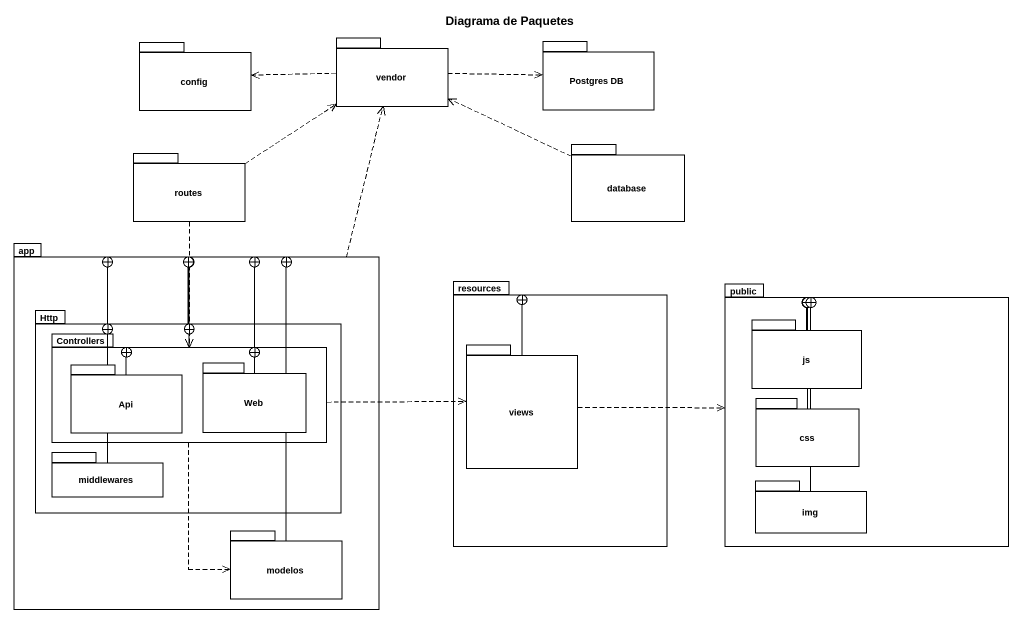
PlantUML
@startuml
title Diagrama de Paquetes
package config {
}
package vendor {
}
package "Postgres DB" as Postgres_DB {
}
package "database" as database_ {
}
package routes {
}
package app {
  package Http {
    package Controllers {
      package Api {
      }
      package Web {
      }
    }
    package middlewares {
    }
  }
  package modelos {
  }
}
package resources {
  package views {
  }
}
package public {
  package js {
  }
  package css {
  }
  package img {
  }
}
vendor .left.> config
vendor .right.> Postgres_DB
database_ .left.> vendor
routes .right.> vendor
routes ..> Controllers
app .up.> vendor
Http --+ app
Controllers --+ app
Controllers --+ Http
Controllers .right.> views
Controllers ..> modelos
views -right-+ resources
views .right.> public
js --+ public
Api -right-+ Controllers
Web -left-+ app
Web -left-+ Controllers
css -right-+ public
middlewares -right-+ app
middlewares -up-+ Http
img -up-+ public
modelos -up-+ app
@enduml
